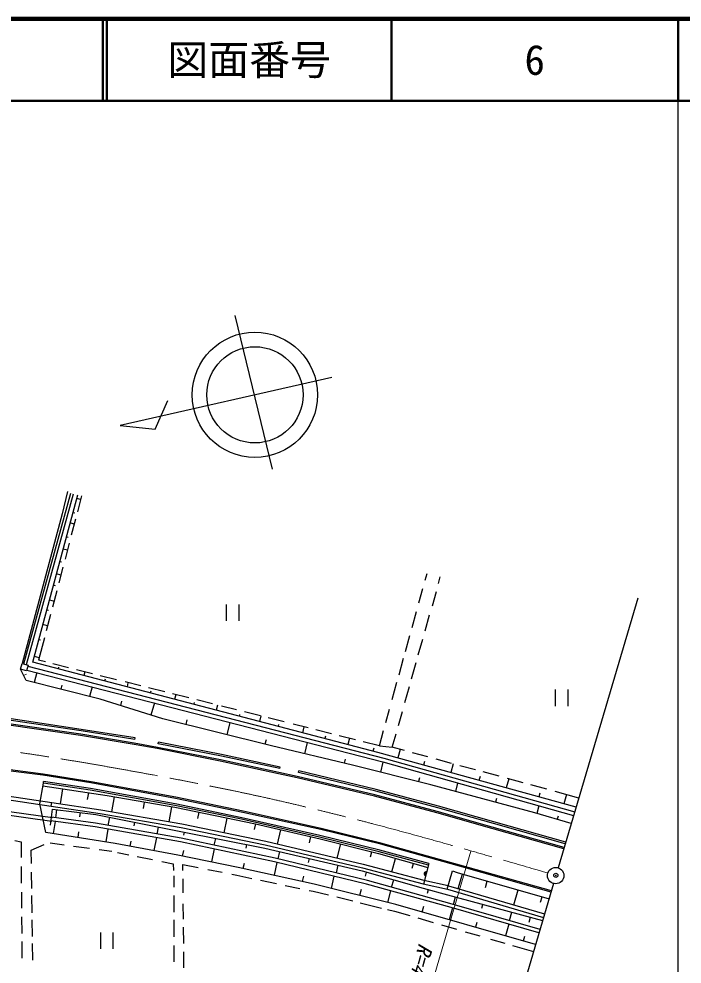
# Model space of a CAD drawing. Units: millimetres, scale not verified. Extents: x 40000 to 680000, y 20000 to 380000.
# Drawn here: x 498498 to 579500, y 264577 to 380000 of the extents above; entities that cross this region are included whole.
import ezdxf
from ezdxf.enums import TextEntityAlignment as Align

# ---------------------------------------------------------------- set-up
doc = ezdxf.new("R2010")
doc.units = ezdxf.units.MM
doc.header["$LTSCALE"] = 1000
doc.header["$PDMODE"] = 32
doc.header["$PDSIZE"] = 500
doc.linetypes.add('CHAIN', pattern=[18.5, 12, -1.5, 3.5, -1.5])
for name, color, linetype, lineweight in [('M-BGD', 7, 'Continuous', 25), ('M-BMK', 2, 'CHAIN', 13), ('M-BMK-SRVR', 3, 'Continuous', 25), ('M-OTRS', 7, 'Continuous', 25), ('M-STR-HTXT', 7, 'Continuous', 13), ('M-TTL', 2, 'Continuous', 140), ('M-TTL-BAND', 7, 'Continuous', 25), ('M-TTL-LINE', 7, 'Continuous', 50)]:
    doc.layers.add(name, color=color, linetype=linetype, lineweight=lineweight)
doc.layers.add('M-TTL-TXT', color=7, linetype='Continuous')
doc.styles.add('ＭＳ ゴシック', font='')
doc.styles.get('ＭＳ ゴシック').set_extended_font_data('MS Gothic')

msp = doc.modelspace()

# ---------------------------------------------------------------- linework, layer by layer
at = {"layer": 'M-BGD'}
for p, q in [((499087, 301251), (504843, 322100)), ((504416, 322288), (503778, 319573)), ((499424, 301158), (505181, 322007)), ((500198, 301445), (505687, 321875)), ((506042, 321309), (505569, 321435)), ((506161, 321764), (505648, 319807)), ((503778, 319573), (498899, 301296)), ((505414, 318913), (504897, 316942)), ((505322, 319635), (505101, 319693)), ((505255, 318308), (504769, 318457)), ((504510, 316657), (504300, 316713)), ((504419, 315117), (503907, 315251)), ((504640, 315961), (504132, 314022)), ((503876, 313045), (503376, 311137)), ((503708, 313659), (503495, 313716)), ((503617, 312058), (503092, 312216)), ((548125, 311472), (548344, 312262)), ((549730, 311042), (549968, 311885)), ((502972, 310780), (502724, 310846)), ((503120, 310162), (502597, 308164)), ((547353, 308680), (547842, 310449)), ((549445, 310026), (548957, 308292)), ((502243, 309058), (502791, 308903)), ((523840, 306480), (523840, 308480)), ((525340, 308480), (525340, 306480)), ((502359, 307257), (501835, 305256)), ((502117, 307751), (501907, 307806)), ((546518, 305666), (547065, 307643)), ((548103, 305255), (548660, 307236)), ((502002, 305896), (501434, 306046)), ((501614, 304414), (500898, 301680)), ((501136, 304139), (500936, 304192)), ((545714, 302764), (546246, 304684)), ((547279, 302327), (547823, 304258)), ((498695, 300600), (498899, 301296)), ((498899, 301296), (499626, 301084)), ((542340, 290433), (500198, 301445)), ((500971, 301961), (500384, 302136)), ((501728, 301472), (500898, 301680)), ((544923, 299906), (545480, 301918)), ((546464, 299429), (547017, 301395)), ((499422, 300387), (498695, 300600)), ((499370, 299215), (498695, 300600)), ((499626, 301084), (499422, 300387)), ((499481, 300482), (542949, 289260)), ((499606, 300966), (543074, 289744)), ((500672, 300175), (500369, 298963)), ((504576, 300757), (502657, 301239)), ((503353, 300857), (503291, 300637)), ((507490, 300026), (505548, 300514)), ((506543, 300264), (506417, 299820)), ((508418, 296938), (499370, 299215)), ((510409, 299294), (508405, 299797)), ((509016, 299364), (508958, 299156)), ((513407, 298542), (511460, 299030)), ((544090, 296898), (544668, 298986)), ((503732, 298647), (503604, 298149)), ((507441, 298430), (507138, 297260)), ((511821, 298940), (511711, 298436)), ((516302, 297816), (514346, 298306)), ((514598, 297892), (514543, 297697)), ((545643, 296508), (546197, 298477)), ((564040, 296091), (564040, 298091)), ((565540, 298091), (565540, 296091)), ((516097, 294522), (508418, 296938)), ((511038, 296668), (510907, 296155)), ((519234, 297080), (517269, 297573)), ((517657, 297476), (517501, 296924)), ((522150, 296349), (520211, 296835)), ((515051, 296462), (514603, 294992)), ((519914, 296502), (519859, 296308)), ((522742, 296201), (522572, 295599)), ((525087, 295612), (523247, 296073)), ((543310, 294079), (543765, 295722)), ((506092, 293043), (496450, 294485)), ((506122, 293240), (496479, 294682)), ((529339, 291226), (516097, 294522)), ((519023, 294389), (518879, 293830)), ((525434, 295051), (525381, 294865)), ((528014, 294877), (526068, 295366)), ((528039, 294876), (527886, 294210)), ((530882, 294158), (528930, 294648)), ((544862, 293732), (545337, 295419)), ((506024, 292495), (496401, 293875)), ((506047, 292643), (496421, 294023)), ((512700, 292193), (506122, 293240)), ((524273, 294082), (523901, 292580)), ((530202, 293819), (530146, 293619)), ((533837, 293417), (531998, 293878)), ((533316, 293548), (533148, 292835)), ((536691, 292701), (534781, 293180)), ((512557, 291403), (506024, 292495)), ((512583, 291551), (506047, 292643)), ((512668, 291996), (506092, 293043)), ((512668, 291996), (512700, 292193)), ((535932, 292401), (535855, 292128)), ((539628, 291964), (537625, 292466)), ((538897, 292147), (538691, 291387)), ((542523, 291238), (543043, 293117)), ((544108, 291051), (544568, 292686)), ((515399, 290900), (512557, 291403)), ((515426, 291047), (512583, 291551)), ((523083, 289369), (515399, 290900)), ((523114, 289516), (515426, 291047)), ((515496, 291485), (515534, 291681)), ((523223, 289987), (515496, 291485)), ((523263, 290183), (515534, 291681)), ((528684, 291976), (528542, 291424)), ((539235, 288886), (529339, 291226)), ((533706, 291646), (533384, 290270)), ((542523, 291238), (540562, 291730)), ((541846, 290951), (541743, 290589)), ((542523, 291238), (544108, 291051)), ((545588, 290649), (544108, 291051)), ((530375, 288446), (523223, 289987)), ((530417, 288641), (523263, 290183)), ((566547, 283732), (542340, 290433)), ((543074, 289744), (566387, 283189)), ((545048, 290796), (544762, 289763)), ((548426, 289877), (546558, 290385)), ((501424, 287639), (488108, 289358)), ((501446, 287788), (488126, 289507)), ((530222, 287826), (523083, 289369)), ((530254, 287973), (523114, 289516)), ((530375, 288446), (530417, 288641)), ((538358, 289610), (538232, 289123)), ((548803, 286475), (539235, 288886)), ((542967, 289255), (542667, 288021)), ((542938, 289263), (566246, 282709)), ((548051, 289335), (547927, 288887)), ((551328, 289088), (549473, 289593)), ((551558, 289027), (551264, 287963)), ((554280, 288285), (552366, 288806)), ((507294, 286706), (501424, 287639)), ((507320, 286853), (501446, 287788)), ((532472, 287325), (530222, 287826)), ((532505, 287471), (530254, 287973)), ((541978, 285243), (532505, 287471)), ((532640, 287966), (532687, 288160)), ((542092, 285700), (532640, 287966)), ((542142, 285893), (532687, 288160)), ((554818, 287475), (554691, 287014)), ((557142, 287507), (555193, 288037)), ((501047, 284141), (501487, 286664)), ((501429, 286330), (509286, 285151)), ((501487, 286664), (501517, 286862)), ((507196, 285806), (501487, 286664)), ((507229, 286003), (501517, 286862)), ((517627, 284799), (507294, 286706)), ((517655, 284947), (507320, 286853)), ((541942, 285098), (532472, 287325)), ((547418, 287338), (547294, 286855)), ((561495, 283060), (548803, 286475)), ((552087, 286690), (551806, 285667)), ((558332, 287183), (558017, 286093)), ((560098, 286703), (558156, 287231)), ((562968, 285923), (561005, 286456)), ((496243, 285243), (502507, 284295)), ((503584, 284136), (503865, 285964)), ((506888, 284671), (507031, 285489)), ((517556, 283955), (507196, 285806)), ((517594, 284151), (507229, 286003)), ((509286, 285151), (517533, 283727)), ((549561, 283052), (541942, 285098)), ((549601, 283197), (541978, 285243)), ((549686, 283650), (542092, 285700)), ((549739, 283843), (542142, 285893)), ((562138, 285430), (562015, 284987)), ((566880, 284859), (563999, 285642)), ((565369, 285270), (565058, 284144)), ((496193, 284795), (502440, 283850)), ((501796, 280662), (501047, 284141)), ((502440, 283850), (502507, 284295)), ((502505, 284295), (508510, 283410)), ((509855, 283176), (510174, 284998)), ((513709, 283587), (513845, 284363)), ((525689, 282255), (517556, 283955)), ((525732, 282450), (517594, 284151)), ((525842, 283108), (517627, 284799)), ((525873, 283255), (517655, 284947)), ((556814, 284807), (556696, 284351)), ((495436, 283039), (502539, 282041)), ((495499, 283484), (502601, 282487)), ((502356, 281556), (502588, 283482)), ((502440, 283850), (508439, 282965)), ((502588, 283482), (507905, 282853)), ((503012, 282432), (503125, 283418)), ((505956, 282573), (506014, 283076)), ((507905, 282853), (518259, 280767)), ((508439, 282965), (518297, 281252)), ((508510, 283410), (518381, 281694)), ((516859, 281959), (517179, 283788)), ((517533, 283727), (527385, 281699)), ((520362, 282348), (520497, 283116)), ((535379, 280998), (525842, 283108)), ((535413, 281144), (525873, 283255)), ((556277, 281145), (549561, 283052)), ((556318, 281290), (549601, 283197)), ((556459, 281744), (549686, 283650)), ((556514, 281936), (549739, 283843)), ((565967, 281764), (561495, 283060)), ((561987, 283906), (561750, 282986)), ((507803, 281333), (502416, 282058)), ((507871, 281778), (502470, 282505)), ((502923, 281990), (502687, 280520)), ((518310, 279945), (507871, 281778)), ((509401, 281509), (509618, 282508)), ((512584, 281449), (512673, 281892)), ((518381, 281694), (528654, 279571)), ((523588, 280618), (523947, 282406)), ((535218, 280084), (525689, 282255)), ((535264, 280279), (525732, 282450)), ((527269, 281002), (527426, 281689)), ((527385, 281699), (535297, 279888)), ((565227, 279256), (556459, 281744)), ((565284, 279448), (556514, 281936)), ((564343, 282631), (564248, 282262)), ((510261, 279307), (501796, 280662)), ((505787, 280713), (505680, 280041)), ((518225, 279504), (507803, 281333)), ((509138, 279487), (509384, 281055)), ((515387, 280459), (515559, 281311)), ((518259, 280767), (528533, 278736)), ((518297, 281252), (528557, 279131)), ((518643, 280317), (518715, 280677)), ((530100, 279233), (530500, 280986)), ((542686, 279210), (535379, 280998)), ((542724, 279355), (535413, 281144)), ((565051, 278659), (556277, 281145)), ((565094, 278803), (556318, 281290)), ((497997, 279665), (498755, 279494)), ((498755, 279494), (498770, 277599)), ((502329, 279382), (504007, 279152)), ((512173, 279584), (512056, 278974)), ((515289, 280019), (514984, 278429)), ((529701, 277077), (518225, 279504)), ((529801, 277516), (518310, 279945)), ((522360, 279089), (522534, 279922)), ((528654, 279571), (540559, 276786)), ((533993, 279365), (534171, 280146)), ((542515, 278304), (535218, 280084)), ((542566, 278498), (535264, 280279)), ((535297, 279888), (542437, 278076)), ((552349, 276674), (542724, 279355)), ((500003, 278474), (501591, 279166)), ((500026, 276873), (500003, 278474)), ((505185, 278990), (507141, 278721)), ((508292, 278563), (509838, 278350)), ((517921, 277882), (510261, 279307)), ((510553, 278223), (511945, 277938)), ((518587, 278443), (518458, 277773)), ((522341, 278633), (522017, 277050)), ((526239, 278749), (526327, 279172)), ((528533, 278736), (540416, 275959)), ((528557, 279131), (540449, 276350)), ((530144, 277433), (530354, 278310)), ((537387, 277528), (537833, 279245)), ((541435, 277669), (541611, 278285)), ((548506, 276659), (542515, 278304)), ((548559, 276852), (542566, 278498)), ((552308, 276529), (542686, 279210)), ((512944, 277734), (514835, 277347)), ((515941, 277120), (517327, 276837)), ((525289, 276385), (517921, 277882)), ((540944, 274356), (529701, 277077)), ((541057, 274791), (529801, 277516)), ((533886, 276998), (533998, 277459)), ((542437, 278076), (548449, 276378)), ((544045, 275856), (544512, 277490)), ((498778, 276479), (498794, 274458)), ((517327, 276837), (517400, 276012)), ((518536, 276009), (518528, 276734)), ((518528, 276734), (520390, 276366)), ((521565, 276133), (523312, 275787)), ((534554, 274341), (525289, 276385)), ((525995, 276859), (525865, 276258)), ((530015, 277001), (529673, 275418)), ((537283, 275707), (537509, 276639)), ((540416, 275959), (547871, 273868)), ((540449, 276350), (547858, 274372)), ((540559, 276786), (547974, 274807)), ((546522, 276298), (546687, 276875)), ((548559, 276852), (547915, 274357)), ((550822, 273723), (551454, 275967)), ((551454, 275967), (552030, 275759)), ((563494, 273380), (552308, 276529)), ((563537, 273524), (552349, 276674)), ((500072, 273796), (500042, 275794)), ((517402, 275345), (517406, 273957)), ((518565, 273272), (518547, 274975)), ((524525, 275548), (525104, 275433)), ((525104, 275433), (526968, 275043)), ((528016, 274823), (529960, 274416)), ((533243, 275330), (533098, 274662)), ((536950, 275322), (536626, 273826)), ((540814, 275312), (540961, 275806)), ((551408, 271910), (541057, 274791)), ((544003, 273971), (544273, 274877)), ((547954, 274812), (550935, 274158)), ((552030, 275759), (563253, 272562)), ((552158, 273798), (552671, 275576)), ((555481, 273926), (555707, 274711)), ((531026, 274193), (532812, 273819)), ((533943, 273582), (534424, 273481)), ((544556, 271856), (534554, 274341)), ((540294, 273678), (540117, 272959)), ((551285, 271477), (540944, 274356)), ((547858, 274372), (550839, 273718)), ((547871, 273868), (550834, 273046)), ((548388, 273234), (548510, 273691)), ((550839, 273718), (562582, 270287)), ((550965, 274150), (562710, 270719)), ((558958, 271813), (559474, 273638)), ((498803, 273372), (498818, 271394)), ((500115, 270857), (500084, 272943)), ((517409, 272959), (517415, 270937)), ((534424, 273481), (536294, 273022)), ((537314, 272772), (539268, 272292)), ((543880, 273538), (543524, 272113)), ((550834, 273046), (562466, 269893)), ((551588, 271858), (551839, 272773)), ((562202, 272137), (562395, 272806)), ((518599, 270049), (518579, 271939)), ((540163, 272073), (542803, 271424)), ((543511, 271251), (544369, 271040)), ((561602, 266962), (544556, 271856)), ((547764, 270935), (547958, 271658)), ((551456, 271428), (551045, 269993)), ((562019, 268377), (551285, 271477)), ((562146, 268809), (551408, 271910)), ((555041, 271398), (555168, 271871)), ((498826, 270341), (498842, 268295)), ((544369, 271040), (546229, 270500)), ((547203, 270217), (549080, 269671)), ((558418, 269886), (558694, 270915)), ((560839, 269710), (560995, 270291)), ((500157, 267944), (500128, 269974)), ((517418, 269967), (517424, 267915)), ((518630, 267082), (518609, 269082)), ((550121, 269369), (551953, 268837)), ((554441, 269673), (554265, 269069)), ((558329, 269443), (557914, 268021)), ((508488, 266435), (508488, 268435)), ((509988, 268435), (509988, 266435)), ((552986, 268537), (554802, 268009)), ((560258, 267939), (560099, 267393)), ((498850, 267337), (498866, 265306)), ((500199, 265074), (500170, 267088)), ((517427, 266831), (517433, 264868)), ((556088, 267636), (557842, 267126)), ((558771, 266856), (561350, 266107)), ((518661, 264107), (518641, 266080))]:
    msp.add_line(p, q, dxfattribs=at)
at = {"layer": 'M-BGD', "lineweight": 13}
msp.add_line((499072, 299827), (499430, 299976), dxfattribs=at)
at = {"layer": 'M-BGD'}
for radius in [250, 200, 150, 100, 50]:
    msp.add_arc((548238, 275606), radius, 75.52211, 255.52211, dxfattribs=at)
at = {"layer": 'M-BMK'}
msp.add_open_spline([(466864, 293689), (472042, 293318), (477220, 292948), (482385, 292440), (488140, 291875), (493880, 291140), (499598, 290273), (504712, 289498), (509808, 288618), (514892, 287672), (519218, 286868), (523536, 286017), (527833, 285072), (532530, 284039), (537203, 282895), (541855, 281673), (548977, 279801), (556050, 277746), (563122, 275691)], degree=3, knots=[0, 0, 0, 0, 1, 1, 1, 2, 2, 2, 3, 3, 3, 4, 4, 4, 5, 5, 5, 6, 6, 6, 6], dxfattribs=at)
at = {"layer": 'M-BMK-SRVR'}
for p, q in [((529491, 325017), (524909, 343761)), ((536733, 336194), (510867, 330328)), ((515124, 329881), (516669, 333405)), ((510867, 330328), (515124, 329881)), ((574076, 309262), (564367, 276339)), ((563802, 274422), (552599, 236434))]:
    msp.add_line(p, q, dxfattribs=at)
for centre, radius in [((527325, 334096), 7650), ((527325, 334096), 5876), ((564059, 275388), 1000)]:
    msp.add_circle(centre, radius, dxfattribs=at)
at = {"layer": 'M-OTRS', "color": 6}
msp.add_point((564080, 275411), dxfattribs=at)
at = {"layer": 'M-STR-HTXT'}
msp.add_line((553713, 278373), (548264, 259896), dxfattribs=at)
at = {"layer": 'M-TTL'}
msp.add_line((680000, 380000), (40000, 380000), dxfattribs=at)
at = {"layer": 'M-TTL-BAND'}
msp.add_line((579000, 20000), (579000, 370000), dxfattribs=at)
at = {"layer": 'M-TTL-LINE'}
for p, q in [((508747, 380000), (508747, 370000)), ((509247, 380000), (509247, 370000)), ((543997, 380000), (543997, 370000)), ((579000, 380000), (579000, 370000)), ((40000, 370000), (680000, 370000))]:
    msp.add_line(p, q, dxfattribs=at)

# ---------------------------------------------------------------- texts
at = {"layer": 'M-STR-HTXT', "style": 'ＭＳ ゴシック', "oblique": 15}
msp.add_text('R=400', height=1833, rotation=254.529, dxfattribs=at).set_placement((548259, 266988), align=Align.MIDDLE_LEFT)
at = {"layer": 'M-TTL-TXT', "style": 'ＭＳ ゴシック'}
for s, p in [('図面番号', (526622, 375000)), ('6', (561497, 375000))]:
    msp.add_text(s, height=3666, dxfattribs=at).set_placement(p, align=Align.MIDDLE_CENTER)

doc.saveas('drawing.dxf')
